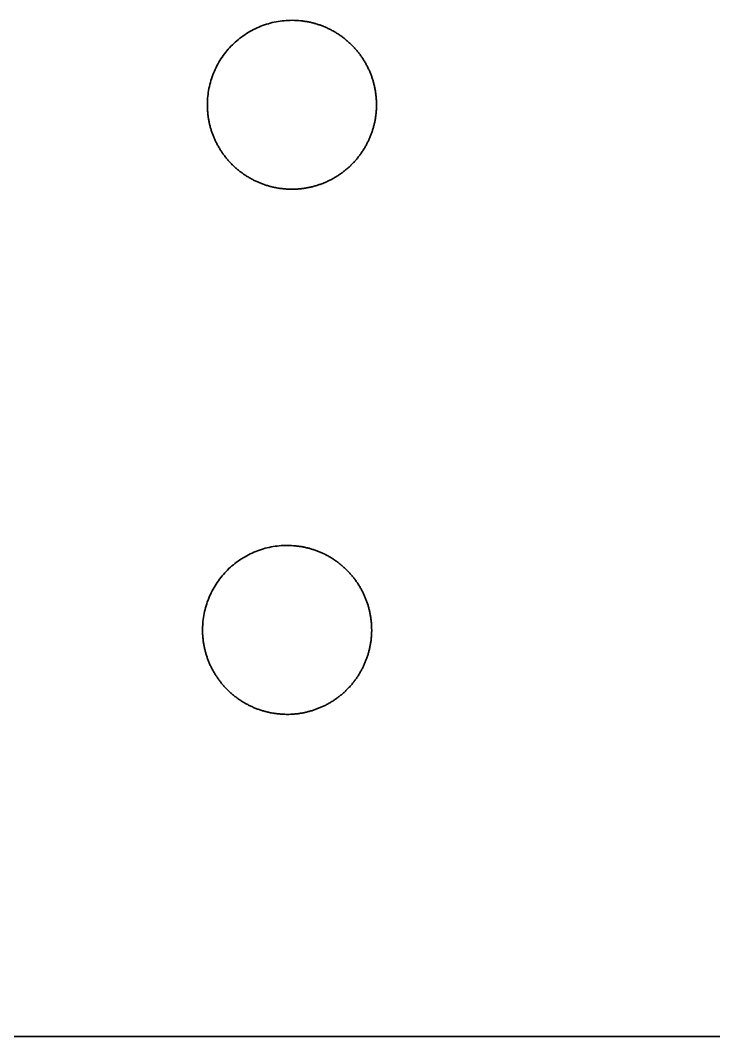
# Model space of a CAD drawing. Header units: millimetres. Extents: x 0 to 2526, y -1017 to 790.
# Drawn here: x 1000.2 to 1151.9, y -997.3 to -774.9 of the extents above; entities that cross this region are included whole.
import ezdxf

# ---------------------------------------------------------------- set-up
doc = ezdxf.new("R2010")
doc.units = ezdxf.units.MM
doc.layers.add('Blocks', color=7, linetype='Continuous')
doc.layers.add('Blocks$Inner', color=7, linetype='Continuous', lineweight=25, true_color=0x007f00)
doc.layers.add('Blocks$Outline', color=7, linetype='Continuous', lineweight=35, true_color=0xff3f3f)

# ---------------------------------------------------------------- blocks, each defined once
blk = doc.blocks.new('Balcony Dining Bench w Arm Top')
at = {"layer": 'Blocks$Inner'}
for points, degree in [([(647.45, 458.89), (647.45, -75.69), (647.45, -610.26)], 2), ([(425.21, 272.3), (425.15, 271.69), (425.11, 271.09), (425.11, 270.48)], 3), ([(443.58, 251.9), (443.62, 251.9), (443.67, 251.9), (443.71, 251.9)], 3)]:
    blk.add_open_spline(points, degree=degree, dxfattribs=at)
for points, knots in [([(443.53, 288.9), (443.34, 288.9), (443.14, 288.9), (442.69, 288.88), (442.43, 288.87), (441.91, 288.83), (441.65, 288.8), (441.13, 288.74), (440.87, 288.7), (440.36, 288.62), (440.1, 288.57), (439.59, 288.47), (439.34, 288.41), (438.84, 288.29), (438.59, 288.22), (438.09, 288.07), (437.85, 287.99), (437.36, 287.83), (437.11, 287.74), (436.63, 287.55), (436.39, 287.45), (435.92, 287.24), (435.67, 287.13), (435.21, 286.9), (434.97, 286.78), (434.52, 286.53), (434.29, 286.4), (433.85, 286.13), (433.63, 285.99), (433.2, 285.71), (432.98, 285.56), (432.56, 285.26), (432.36, 285.1), (431.95, 284.78), (431.75, 284.62), (431.36, 284.28), (431.16, 284.1), (430.78, 283.75), (430.59, 283.56), (430.23, 283.2), (430.05, 283), (429.7, 282.62), (429.53, 282.42), (429.2, 282.02), (429.04, 281.82), (428.72, 281.4), (428.57, 281.19), (428.28, 280.77), (428.13, 280.55), (427.85, 280.12), (427.72, 279.89), (427.46, 279.45), (427.33, 279.22), (427.09, 278.76), (426.98, 278.52), (426.76, 278.05), (426.65, 277.8), (426.45, 277.33), (426.35, 277.08), (426.17, 276.6), (426.09, 276.35), (425.93, 275.86), (425.85, 275.61), (425.71, 275.11), (425.65, 274.86), (425.53, 274.36), (425.48, 274.1), (425.38, 273.59), (425.34, 273.33), (425.27, 272.82), (425.23, 272.55), (425.21, 272.3)], [147.337668, 147.337668, 147.337668, 147.337668, 147.922898, 147.922898, 148.703204, 148.703204, 149.483511, 149.483511, 150.263957, 150.263957, 151.044403, 151.044403, 151.824849, 151.824849, 152.605295, 152.605295, 153.385741, 153.385741, 154.166187, 154.166187, 154.946633, 154.946633, 155.727079, 155.727079, 156.507695, 156.507695, 157.288312, 157.288312, 158.068928, 158.068928, 158.849544, 158.849544, 159.630161, 159.630161, 160.410777, 160.410777, 161.191394, 161.191394, 161.97201, 161.97201, 162.752766, 162.752766, 163.533521, 163.533521, 164.314277, 164.314277, 165.095032, 165.095032, 165.875788, 165.875788, 166.656543, 166.656543, 167.437299, 167.437299, 168.218054, 168.218054, 168.998829, 168.998829, 169.779604, 169.779604, 170.560378, 170.560378, 171.341153, 171.341153, 172.121928, 172.121928, 172.902703, 172.902703, 173.683477, 173.683477, 174.464252, 174.464252, 174.464252, 174.464252]), ([(461.96, 268.5), (461.99, 268.82), (462.02, 269.15), (462.03, 269.47), (462.05, 269.79), (462.06, 270.13), (462.06, 270.45), (462.06, 270.71), (462.05, 270.98), (462.04, 271.23), (462.03, 271.49), (462.01, 271.76), (461.99, 272.01), (461.96, 272.27), (461.93, 272.53), (461.9, 272.79), (461.87, 273.04), (461.83, 273.3), (461.78, 273.56), (461.74, 273.81), (461.69, 274.07), (461.64, 274.32), (461.58, 274.57), (461.52, 274.82), (461.45, 275.08), (461.39, 275.33), (461.32, 275.58), (461.24, 275.83), (461.17, 276.07), (461.08, 276.33), (461, 276.57), (460.91, 276.82), (460.81, 277.07), (460.72, 277.31), (460.62, 277.55), (460.52, 277.79), (460.41, 278.02), (460.3, 278.26), (460.19, 278.5), (460.08, 278.73), (459.96, 278.96), (459.84, 279.19), (459.71, 279.41), (459.59, 279.64), (459.46, 279.86), (459.32, 280.08), (459.18, 280.3), (459.04, 280.52), (458.9, 280.74), (458.75, 280.95), (458.6, 281.17), (458.45, 281.38), (458.3, 281.58), (458.13, 281.8), (457.97, 282), (457.81, 282.2), (457.64, 282.4), (457.47, 282.6), (457.3, 282.79), (457.12, 282.99), (456.94, 283.18), (456.76, 283.36), (456.58, 283.55), (456.39, 283.73), (456.2, 283.91), (456.01, 284.08), (455.82, 284.25), (455.63, 284.43), (455.43, 284.59), (455.23, 284.76), (455.03, 284.92), (454.82, 285.08), (454.62, 285.23), (454.41, 285.39), (454.2, 285.54), (453.98, 285.69), (453.77, 285.83), (453.54, 285.98), (453.32, 286.12), (453.11, 286.25), (452.88, 286.39), (452.65, 286.52), (452.43, 286.64), (452.19, 286.77), (451.96, 286.88), (451.73, 287), (451.5, 287.12), (451.26, 287.22), (451.03, 287.33), (450.79, 287.43), (450.55, 287.53), (450.31, 287.63), (450.07, 287.72), (449.83, 287.81), (449.59, 287.9), (449.34, 287.98), (449.09, 288.06), (448.85, 288.13), (448.59, 288.21), (448.34, 288.27), (448.09, 288.34), (447.83, 288.4), (447.58, 288.46), (447.33, 288.52), (447.07, 288.57), (446.81, 288.62), (446.56, 288.66), (446.3, 288.7), (446.04, 288.74), (445.79, 288.77), (445.53, 288.8), (445.27, 288.82), (445.02, 288.85), (444.76, 288.87), (444.5, 288.88), (444.24, 288.89), (443.98, 288.9), (443.73, 288.9), (443.67, 288.9), (443.6, 288.9), (443.53, 288.9)], [116.319332, 116.319332, 116.319332, 116.319332, 117.294032, 117.294032, 117.294032, 118.270515, 118.270515, 118.270515, 119.055955, 119.055955, 119.055955, 119.837176, 119.837176, 119.837176, 120.615619, 120.615619, 120.615619, 121.392678, 121.392678, 121.392678, 122.16973, 122.16973, 122.16973, 122.948146, 122.948146, 122.948146, 123.729323, 123.729323, 123.729323, 124.514702, 124.514702, 124.514702, 125.300075, 125.300075, 125.300075, 126.081229, 126.081229, 126.081229, 126.859604, 126.859604, 126.859604, 127.636598, 127.636598, 127.636598, 128.413584, 128.413584, 128.413584, 129.191937, 129.191937, 129.191937, 129.973052, 129.973052, 129.973052, 130.758372, 130.758372, 130.758372, 131.543648, 131.543648, 131.543648, 132.324709, 132.324709, 132.324709, 133.102995, 133.102995, 133.102995, 133.879902, 133.879902, 133.879902, 134.656805, 134.656805, 134.656805, 135.435078, 135.435078, 135.435078, 136.216116, 136.216116, 136.216116, 137.001362, 137.001362, 137.001362, 137.786624, 137.786624, 137.786624, 138.567674, 138.567674, 138.567674, 139.345955, 139.345955, 139.345955, 140.122862, 140.122862, 140.122862, 140.899769, 140.899769, 140.899769, 141.67805, 141.67805, 141.67805, 142.459101, 142.459101, 142.459101, 143.244363, 143.244363, 143.244363, 144.02971, 144.02971, 144.02971, 144.810852, 144.810852, 144.810852, 145.589228, 145.589228, 145.589228, 146.366234, 146.366234, 146.366234, 147.143246, 147.143246, 147.143246, 147.337668, 147.337668, 147.337668, 147.337668]), ([(558.46, 287.85), (558.27, 287.85), (558.07, 287.84), (557.62, 287.83), (557.36, 287.82), (556.84, 287.78), (556.57, 287.75), (556.06, 287.69), (555.8, 287.66), (555.29, 287.57), (555.03, 287.53), (554.52, 287.42), (554.27, 287.37), (553.76, 287.24), (553.51, 287.17), (553.02, 287.03), (552.77, 286.95), (552.28, 286.78), (552.04, 286.7), (551.56, 286.51), (551.31, 286.41), (550.84, 286.2), (550.6, 286.09), (550.13, 285.86), (549.89, 285.74), (549.44, 285.49), (549.21, 285.36), (548.77, 285.1), (548.55, 284.96), (548.11, 284.68), (547.9, 284.53), (547.48, 284.23), (547.27, 284.07), (546.87, 283.75), (546.66, 283.59), (546.27, 283.25), (546.07, 283.08), (545.7, 282.73), (545.5, 282.54), (545.14, 282.17), (544.96, 281.98), (544.61, 281.59), (544.44, 281.39), (544.11, 281), (543.94, 280.79), (543.63, 280.38), (543.48, 280.17), (543.18, 279.75), (543.04, 279.53), (542.76, 279.1), (542.62, 278.88), (542.36, 278.43), (542.23, 278.2), (541.99, 277.74), (541.87, 277.5), (541.65, 277.03), (541.54, 276.79), (541.34, 276.31), (541.25, 276.07), (541.06, 275.58), (540.98, 275.34), (540.82, 274.84), (540.74, 274.6), (540.6, 274.1), (540.54, 273.85), (540.42, 273.34), (540.37, 273.09), (540.27, 272.58), (540.23, 272.32), (540.15, 271.81), (540.12, 271.54), (540.09, 271.29)], [147.312023, 147.312023, 147.312023, 147.312023, 147.897256, 147.897256, 148.677566, 148.677566, 149.457876, 149.457876, 150.238241, 150.238241, 151.018605, 151.018605, 151.79897, 151.79897, 152.579334, 152.579334, 153.359699, 153.359699, 154.140063, 154.140063, 154.920427, 154.920427, 155.700792, 155.700792, 156.481207, 156.481207, 157.261622, 157.261622, 158.042038, 158.042038, 158.822453, 158.822453, 159.602868, 159.602868, 160.383283, 160.383283, 161.163699, 161.163699, 161.944114, 161.944114, 162.72455, 162.72455, 163.504987, 163.504987, 164.285424, 164.285424, 165.06586, 165.06586, 165.846297, 165.846297, 166.626734, 166.626734, 167.40717, 167.40717, 168.187607, 168.187607, 168.968003, 168.968003, 169.7484, 169.7484, 170.528797, 170.528797, 171.309193, 171.309193, 172.08959, 172.08959, 172.869987, 172.869987, 173.650383, 173.650383, 174.43078, 174.43078, 174.43078, 174.43078]), ([(576.84, 267.41), (576.87, 267.73), (576.9, 268.06), (576.92, 268.38), (576.93, 268.7), (576.94, 269.03), (576.94, 269.35), (576.94, 269.61), (576.94, 269.88), (576.92, 270.14), (576.91, 270.4), (576.9, 270.66), (576.87, 270.92), (576.85, 271.18), (576.83, 271.44), (576.79, 271.69), (576.76, 271.95), (576.72, 272.21), (576.68, 272.46), (576.63, 272.72), (576.59, 272.97), (576.53, 273.22), (576.48, 273.48), (576.42, 273.73), (576.35, 273.98), (576.29, 274.23), (576.22, 274.48), (576.14, 274.73), (576.07, 274.98), (575.98, 275.23), (575.9, 275.48), (575.81, 275.72), (575.72, 275.97), (575.62, 276.21), (575.53, 276.45), (575.42, 276.7), (575.32, 276.93), (575.21, 277.17), (575.1, 277.4), (574.98, 277.64), (574.87, 277.87), (574.75, 278.1), (574.62, 278.32), (574.5, 278.55), (574.36, 278.77), (574.23, 278.99), (574.1, 279.21), (573.95, 279.43), (573.81, 279.65), (573.67, 279.86), (573.52, 280.08), (573.36, 280.29), (573.21, 280.5), (573.05, 280.71), (572.89, 280.91), (572.72, 281.11), (572.55, 281.32), (572.38, 281.51), (572.21, 281.71), (572.04, 281.9), (571.86, 282.09), (571.68, 282.28), (571.5, 282.46), (571.31, 282.64), (571.12, 282.82), (570.94, 283), (570.74, 283.17), (570.55, 283.34), (570.35, 283.51), (570.15, 283.68), (569.95, 283.84), (569.75, 284), (569.54, 284.15), (569.33, 284.31), (569.12, 284.46), (568.91, 284.61), (568.69, 284.76), (568.47, 284.9), (568.25, 285.04), (568.03, 285.18), (567.8, 285.31), (567.58, 285.44), (567.35, 285.57), (567.12, 285.69), (566.89, 285.81), (566.66, 285.93), (566.43, 286.04), (566.19, 286.15), (565.96, 286.26), (565.72, 286.36), (565.48, 286.46), (565.24, 286.56), (565, 286.65), (564.76, 286.74), (564.51, 286.83), (564.27, 286.91), (564.02, 286.99), (563.77, 287.07), (563.52, 287.14), (563.27, 287.21), (563.02, 287.28), (562.76, 287.34), (562.51, 287.4), (562.26, 287.45), (562, 287.51), (561.74, 287.55), (561.49, 287.6), (561.23, 287.64), (560.97, 287.68), (560.72, 287.71), (560.46, 287.74), (560.2, 287.77), (559.95, 287.79), (559.69, 287.81), (559.43, 287.82), (559.17, 287.84), (558.91, 287.84), (558.65, 287.85), (558.6, 287.85), (558.53, 287.85), (558.46, 287.85)], [116.296257, 116.296257, 116.296257, 116.296257, 117.268766, 117.268766, 117.268766, 118.244478, 118.244478, 118.244478, 119.029847, 119.029847, 119.029847, 119.811003, 119.811003, 119.811003, 120.589386, 120.589386, 120.589386, 121.366392, 121.366392, 121.366392, 122.143396, 122.143396, 122.143396, 122.921769, 122.921769, 122.921769, 123.702909, 123.702909, 123.702909, 124.488256, 124.488256, 124.488256, 125.273599, 125.273599, 125.273599, 126.054728, 126.054728, 126.054728, 126.833083, 126.833083, 126.833083, 127.610061, 127.610061, 127.610061, 128.387035, 128.387035, 128.387035, 129.16538, 129.16538, 129.16538, 129.946489, 129.946489, 129.946489, 130.731806, 130.731806, 130.731806, 131.517129, 131.517129, 131.517129, 132.298238, 132.298238, 132.298238, 133.076574, 133.076574, 133.076574, 133.853533, 133.853533, 133.853533, 134.630489, 134.630489, 134.630489, 135.408815, 135.408815, 135.408815, 136.189907, 136.189907, 136.189907, 136.975207, 136.975207, 136.975207, 137.760535, 137.760535, 137.760535, 138.54165, 138.54165, 138.54165, 139.319993, 139.319993, 139.319993, 140.096961, 140.096961, 140.096961, 140.873927, 140.873927, 140.873927, 141.652265, 141.652265, 141.652265, 142.433372, 142.433372, 142.433372, 143.218688, 143.218688, 143.218688, 144.004048, 144.004048, 144.004048, 144.785197, 144.785197, 144.785197, 145.563577, 145.563577, 145.563577, 146.340584, 146.340584, 146.340584, 147.117592, 147.117592, 147.117592, 147.312023, 147.312023, 147.312023, 147.312023]), ([(540.09, 271.29), (540.09, 271.26), (540.08, 271.23), (540.02, 270.6), (539.99, 269.99), (539.99, 269.38)], [174.43078, 174.43078, 174.43078, 174.43078, 174.511196, 174.511196, 176.343158, 176.343158, 176.343158, 176.343158]), ([(425.11, 270.48), (425.11, 269.3), (425.22, 268.13), (425.54, 266.39), (425.68, 265.81), (426.01, 264.68), (426.2, 264.13), (426.85, 262.5), (427.38, 261.46), (428.65, 259.47), (429.37, 258.54), (430.57, 257.27), (430.99, 256.86), (431.87, 256.09), (432.34, 255.72), (433.77, 254.69), (434.78, 254.1), (436.37, 253.37), (436.91, 253.15), (438.02, 252.75), (438.59, 252.59), (440.29, 252.16), (441.44, 251.99), (442.93, 251.91), (443.26, 251.9), (443.58, 251.9)], [59.965553, 59.965553, 59.965553, 59.965553, 63.488724, 63.488724, 65.250309, 65.250309, 67.011895, 67.011895, 70.535066, 70.535066, 74.058237, 74.058237, 75.819823, 75.819823, 77.581409, 77.581409, 81.10458, 81.10458, 82.866165, 82.866165, 84.627751, 84.627751, 88.150922, 88.150922, 89.115916, 89.115916, 89.115916, 89.115916]), ([(539.99, 269.38), (539.99, 268.2), (540.1, 267.03), (540.43, 265.29), (540.57, 264.72), (540.9, 263.59), (541.09, 263.04), (541.73, 261.42), (542.27, 260.38), (543.54, 258.39), (544.26, 257.47), (545.46, 256.2), (545.88, 255.79), (546.76, 255.02), (547.23, 254.65), (548.66, 253.63), (549.66, 253.04), (551.25, 252.31), (551.79, 252.09), (552.9, 251.7), (553.47, 251.53), (555.17, 251.11), (556.32, 250.94), (557.81, 250.86), (558.15, 250.85), (558.48, 250.85)], [60.046901, 60.046901, 60.046901, 60.046901, 63.563636, 63.563636, 65.322003, 65.322003, 67.08037, 67.08037, 70.597104, 70.597104, 74.113838, 74.113838, 75.872205, 75.872205, 77.630572, 77.630572, 81.147306, 81.147306, 82.905673, 82.905673, 84.66404, 84.66404, 88.180775, 88.180775, 89.170225, 89.170225, 89.170225, 89.170225]), ([(443.71, 251.9), (443.75, 251.9), (443.8, 251.9), (443.84, 251.9), (444.1, 251.91), (444.36, 251.92), (444.62, 251.93), (444.88, 251.94), (445.14, 251.96), (445.4, 251.99), (445.66, 252.02), (445.91, 252.05), (446.17, 252.08), (446.42, 252.12), (446.68, 252.16), (446.93, 252.21), (447.19, 252.25), (447.44, 252.31), (447.69, 252.36), (447.94, 252.42), (448.2, 252.48), (448.45, 252.55), (448.69, 252.62), (448.95, 252.69), (449.19, 252.77), (449.44, 252.85), (449.69, 252.94), (449.93, 253.03), (450.18, 253.11), (450.43, 253.21), (450.66, 253.31), (450.9, 253.41), (451.14, 253.51), (451.38, 253.62), (451.61, 253.73), (451.84, 253.85), (452.07, 253.97), (452.3, 254.09), (452.53, 254.21), (452.75, 254.34), (452.98, 254.47), (453.2, 254.6), (453.42, 254.74), (453.64, 254.87), (453.86, 255.02), (454.07, 255.16), (454.28, 255.31), (454.49, 255.46), (454.7, 255.62), (454.91, 255.78), (455.12, 255.94), (455.32, 256.11), (455.52, 256.27), (455.72, 256.44), (455.91, 256.62), (456.1, 256.79), (456.3, 256.97), (456.48, 257.15), (456.67, 257.33), (456.85, 257.52), (457.03, 257.7), (457.2, 257.89), (457.38, 258.08), (457.55, 258.28), (457.71, 258.48), (457.88, 258.67), (458.04, 258.88), (458.2, 259.08), (458.36, 259.29), (458.51, 259.5), (458.66, 259.71), (458.81, 259.92), (458.96, 260.14), (459.1, 260.35), (459.24, 260.58), (459.38, 260.8), (459.51, 261.02), (459.65, 261.25), (459.77, 261.48), (459.9, 261.71), (460.02, 261.94), (460.13, 262.17), (460.25, 262.4), (460.36, 262.64), (460.46, 262.88), (460.57, 263.11), (460.67, 263.35), (460.76, 263.59), (460.86, 263.83), (460.95, 264.08), (461.03, 264.32), (461.12, 264.56), (461.2, 264.81), (461.27, 265.06), (461.35, 265.31), (461.42, 265.56), (461.48, 265.81), (461.55, 266.06), (461.61, 266.32), (461.66, 266.58), (461.73, 266.89), (461.79, 267.22), (461.84, 267.54), (461.88, 267.86), (461.93, 268.18), (461.96, 268.5)], [89.246412, 89.246412, 89.246412, 89.246412, 89.376304, 89.376304, 89.376304, 90.161986, 90.161986, 90.161986, 90.943465, 90.943465, 90.943465, 91.722181, 91.722181, 91.722181, 92.499532, 92.499532, 92.499532, 93.276891, 93.276891, 93.276891, 94.055631, 94.055631, 94.055631, 94.837148, 94.837148, 94.837148, 95.622883, 95.622883, 95.622883, 96.408867, 96.408867, 96.408867, 97.190645, 97.190645, 97.190645, 97.969657, 97.969657, 97.969657, 98.7473, 98.7473, 98.7473, 99.524949, 99.524949, 99.524949, 100.303977, 100.303977, 100.303977, 101.085782, 101.085782, 101.085782, 101.871805, 101.871805, 101.871805, 102.65789, 102.65789, 102.65789, 103.439763, 103.439763, 103.439763, 104.218864, 104.218864, 104.218864, 104.996591, 104.996591, 104.996591, 105.774319, 105.774319, 105.774319, 106.553421, 106.553421, 106.553421, 107.335296, 107.335296, 107.335296, 108.121386, 108.121386, 108.121386, 108.90736, 108.90736, 108.90736, 109.689115, 109.689115, 109.689115, 110.468094, 110.468094, 110.468094, 111.245693, 111.245693, 111.245693, 112.023287, 112.023287, 112.023287, 112.802251, 112.802251, 112.802251, 113.583983, 113.583983, 113.583983, 114.369925, 114.369925, 114.369925, 115.346444, 115.346444, 115.346444, 116.319332, 116.319332, 116.319332, 116.319332]), ([(558.48, 250.85), (558.55, 250.85), (558.61, 250.85), (558.67, 250.85), (558.93, 250.85), (559.2, 250.86), (559.45, 250.87), (559.71, 250.89), (559.97, 250.91), (560.23, 250.93), (560.49, 250.96), (560.75, 250.99), (561, 251.02), (561.26, 251.06), (561.51, 251.1), (561.77, 251.15), (562.02, 251.19), (562.28, 251.24), (562.53, 251.3), (562.78, 251.36), (563.03, 251.42), (563.28, 251.49), (563.53, 251.55), (563.78, 251.63), (564.03, 251.71), (564.28, 251.78), (564.53, 251.87), (564.77, 251.96), (565.02, 252.05), (565.26, 252.14), (565.5, 252.24), (565.74, 252.34), (565.98, 252.45), (566.22, 252.55), (566.45, 252.66), (566.69, 252.78), (566.92, 252.9), (567.15, 253.01), (567.37, 253.14), (567.6, 253.26), (567.82, 253.39), (568.04, 253.53), (568.26, 253.66), (568.48, 253.8), (568.7, 253.94), (568.91, 254.09), (569.13, 254.24), (569.34, 254.39), (569.55, 254.54), (569.75, 254.7), (569.96, 254.86), (570.16, 255.03), (570.36, 255.19), (570.57, 255.37), (570.76, 255.54), (570.95, 255.71), (571.15, 255.89), (571.33, 256.07), (571.52, 256.25), (571.7, 256.43), (571.88, 256.62), (572.06, 256.81), (572.23, 257), (572.4, 257.2), (572.57, 257.39), (572.73, 257.59), (572.9, 257.79), (573.06, 258), (573.22, 258.2), (573.37, 258.41), (573.52, 258.62), (573.67, 258.84), (573.82, 259.05), (573.96, 259.27), (574.1, 259.49), (574.24, 259.71), (574.37, 259.93), (574.51, 260.17), (574.63, 260.39), (574.76, 260.62), (574.88, 260.85), (575, 261.08), (575.11, 261.31), (575.22, 261.55), (575.33, 261.79), (575.43, 262.02), (575.53, 262.26), (575.63, 262.5), (575.73, 262.74), (575.82, 262.99), (575.9, 263.23), (575.99, 263.47), (576.07, 263.72), (576.14, 263.97), (576.22, 264.22), (576.29, 264.47), (576.35, 264.72), (576.42, 264.97), (576.48, 265.23), (576.53, 265.49), (576.6, 265.8), (576.66, 266.13), (576.71, 266.44), (576.76, 266.76), (576.81, 267.09), (576.84, 267.41)], [89.170225, 89.170225, 89.170225, 89.170225, 89.365773, 89.365773, 89.365773, 90.151344, 90.151344, 90.151344, 90.932703, 90.932703, 90.932703, 91.711293, 91.711293, 91.711293, 92.48851, 92.48851, 92.48851, 93.265728, 93.265728, 93.265728, 94.044322, 94.044322, 94.044322, 94.825689, 94.825689, 94.825689, 95.61127, 95.61127, 95.61127, 96.396867, 96.396867, 96.396867, 97.178255, 97.178255, 97.178255, 97.956873, 97.956873, 97.956873, 98.734119, 98.734119, 98.734119, 99.511368, 99.511368, 99.511368, 100.289993, 100.289993, 100.289993, 101.071392, 101.071392, 101.071392, 101.857005, 101.857005, 101.857005, 102.642555, 102.642555, 102.642555, 103.423894, 103.423894, 103.423894, 104.202463, 104.202463, 104.202463, 104.97966, 104.97966, 104.97966, 105.756858, 105.756858, 105.756858, 106.535432, 106.535432, 106.535432, 107.316777, 107.316777, 107.316777, 108.102337, 108.102337, 108.102337, 108.88781, 108.88781, 108.88781, 109.669071, 109.669071, 109.669071, 110.447563, 110.447563, 110.447563, 111.224679, 111.224679, 111.224679, 112.001795, 112.001795, 112.001795, 112.780285, 112.780285, 112.780285, 113.561544, 113.561544, 113.561544, 114.347014, 114.347014, 114.347014, 115.322736, 115.322736, 115.322736, 116.296257, 116.296257, 116.296257, 116.296257])]:
    blk.add_open_spline(points, degree=3, knots=knots, dxfattribs=at)
at = {"layer": 'Blocks$Outline'}
blk.add_lwpolyline([(647.45, -588.27), (647.45, 436.9)], dxfattribs=at)
for points, knots in [([(425.11, 270.48), (425.11, 271.09), (425.15, 271.69), (425.21, 272.3), (425.23, 272.55), (425.27, 272.82), (425.34, 273.33), (425.38, 273.59), (425.48, 274.1), (425.53, 274.36), (425.65, 274.86), (425.71, 275.11), (425.85, 275.61), (425.93, 275.86), (426.09, 276.35), (426.17, 276.6), (426.35, 277.08), (426.45, 277.33), (426.65, 277.8), (426.76, 278.05), (426.98, 278.52), (427.09, 278.76), (427.33, 279.22), (427.46, 279.45), (427.72, 279.89), (427.85, 280.12), (428.13, 280.55), (428.28, 280.77), (428.57, 281.19), (428.72, 281.4), (429.04, 281.82), (429.2, 282.02), (429.53, 282.42), (429.7, 282.62), (430.05, 283), (430.23, 283.2), (430.59, 283.56), (430.78, 283.75), (431.16, 284.1), (431.36, 284.28), (431.75, 284.62), (431.95, 284.78), (432.36, 285.1), (432.56, 285.26), (432.98, 285.56), (433.2, 285.71), (433.63, 285.99), (433.85, 286.13), (434.29, 286.4), (434.52, 286.53), (434.97, 286.78), (435.21, 286.9), (435.67, 287.13), (435.92, 287.24), (436.39, 287.45), (436.63, 287.55), (437.11, 287.74), (437.36, 287.83), (437.85, 287.99), (438.09, 288.07), (438.59, 288.22), (438.84, 288.29), (439.34, 288.41), (439.59, 288.47), (440.1, 288.57), (440.36, 288.62), (440.87, 288.7), (441.13, 288.74), (441.65, 288.8), (441.91, 288.83), (442.43, 288.87), (442.69, 288.88), (443.14, 288.9), (443.34, 288.9), (443.53, 288.9), (443.6, 288.9), (443.67, 288.9), (443.73, 288.9), (443.98, 288.9), (444.24, 288.89), (444.5, 288.88), (444.76, 288.87), (445.02, 288.85), (445.27, 288.82), (445.53, 288.8), (445.79, 288.77), (446.04, 288.74), (446.3, 288.7), (446.56, 288.66), (446.81, 288.62), (447.07, 288.57), (447.33, 288.52), (447.58, 288.46), (447.83, 288.4), (448.09, 288.34), (448.34, 288.27), (448.59, 288.21), (448.85, 288.13), (449.09, 288.06), (449.34, 287.98), (449.59, 287.9), (449.83, 287.81), (450.07, 287.72), (450.31, 287.63), (450.55, 287.53), (450.79, 287.43), (451.03, 287.33), (451.26, 287.22), (451.5, 287.12), (451.73, 287), (451.96, 286.88), (452.19, 286.77), (452.43, 286.64), (452.65, 286.52), (452.88, 286.39), (453.11, 286.25), (453.32, 286.12), (453.54, 285.98), (453.77, 285.83), (453.98, 285.69), (454.2, 285.54), (454.41, 285.39), (454.62, 285.23), (454.82, 285.08), (455.03, 284.92), (455.23, 284.76), (455.43, 284.59), (455.63, 284.43), (455.82, 284.25), (456.01, 284.08), (456.2, 283.91), (456.39, 283.73), (456.58, 283.55), (456.76, 283.36), (456.94, 283.18), (457.12, 282.99), (457.3, 282.79), (457.47, 282.6), (457.64, 282.4), (457.81, 282.2), (457.97, 282), (458.13, 281.8), (458.3, 281.58), (458.45, 281.38), (458.6, 281.17), (458.75, 280.95), (458.9, 280.74), (459.04, 280.52), (459.18, 280.3), (459.32, 280.08), (459.46, 279.86), (459.59, 279.64), (459.71, 279.41), (459.84, 279.19), (459.96, 278.96), (460.08, 278.73), (460.19, 278.5), (460.3, 278.26), (460.41, 278.02), (460.52, 277.79), (460.62, 277.55), (460.72, 277.31), (460.81, 277.07), (460.91, 276.82), (461, 276.57), (461.08, 276.33), (461.17, 276.07), (461.24, 275.83), (461.32, 275.58), (461.39, 275.33), (461.45, 275.08), (461.52, 274.82), (461.58, 274.57), (461.64, 274.32), (461.69, 274.07), (461.74, 273.81), (461.78, 273.56), (461.83, 273.3), (461.87, 273.04), (461.9, 272.79), (461.93, 272.53), (461.96, 272.27), (461.99, 272.01), (462.01, 271.76), (462.03, 271.49), (462.04, 271.23), (462.05, 270.98), (462.06, 270.71), (462.06, 270.45), (462.06, 270.13), (462.05, 269.79), (462.03, 269.47), (462.02, 269.15), (461.99, 268.82), (461.96, 268.5), (461.93, 268.18), (461.88, 267.86), (461.84, 267.54), (461.79, 267.22), (461.73, 266.89), (461.66, 266.58), (461.61, 266.32), (461.55, 266.06), (461.48, 265.81), (461.42, 265.56), (461.35, 265.31), (461.27, 265.06), (461.2, 264.81), (461.12, 264.56), (461.03, 264.32), (460.95, 264.08), (460.86, 263.83), (460.76, 263.59), (460.67, 263.35), (460.57, 263.11), (460.46, 262.88), (460.36, 262.64), (460.25, 262.4), (460.13, 262.17), (460.02, 261.94), (459.9, 261.71), (459.77, 261.48), (459.65, 261.25), (459.51, 261.02), (459.38, 260.8), (459.24, 260.58), (459.1, 260.35), (458.96, 260.14), (458.81, 259.92), (458.66, 259.71), (458.51, 259.5), (458.36, 259.29), (458.2, 259.08), (458.04, 258.88), (457.88, 258.67), (457.71, 258.48), (457.55, 258.28), (457.38, 258.08), (457.2, 257.89), (457.03, 257.7), (456.85, 257.52), (456.67, 257.33), (456.48, 257.15), (456.3, 256.97), (456.1, 256.79), (455.91, 256.62), (455.72, 256.44), (455.52, 256.27), (455.32, 256.11), (455.12, 255.94), (454.91, 255.78), (454.7, 255.62), (454.49, 255.46), (454.28, 255.31), (454.07, 255.16), (453.86, 255.02), (453.64, 254.87), (453.42, 254.74), (453.2, 254.6), (452.98, 254.47), (452.75, 254.34), (452.53, 254.21), (452.3, 254.09), (452.07, 253.97), (451.84, 253.85), (451.61, 253.73), (451.38, 253.62), (451.14, 253.51), (450.9, 253.41), (450.66, 253.31), (450.43, 253.21), (450.18, 253.11), (449.93, 253.03), (449.69, 252.94), (449.44, 252.85), (449.19, 252.77), (448.95, 252.69), (448.69, 252.62), (448.45, 252.55), (448.2, 252.48), (447.94, 252.42), (447.69, 252.36), (447.44, 252.31), (447.19, 252.25), (446.93, 252.21), (446.68, 252.16), (446.42, 252.12), (446.17, 252.08), (445.91, 252.05), (445.66, 252.02), (445.4, 251.99), (445.14, 251.96), (444.88, 251.94), (444.62, 251.93), (444.36, 251.92), (444.1, 251.91), (443.84, 251.9), (443.8, 251.9), (443.75, 251.9), (443.71, 251.9), (443.67, 251.9), (443.62, 251.9), (443.58, 251.9), (443.26, 251.9), (442.93, 251.91), (441.44, 251.99), (440.29, 252.16), (438.59, 252.59), (438.02, 252.75), (436.91, 253.15), (436.37, 253.37), (434.78, 254.1), (433.77, 254.69), (432.34, 255.72), (431.87, 256.09), (430.99, 256.86), (430.57, 257.27), (429.37, 258.54), (428.65, 259.47), (427.38, 261.46), (426.85, 262.5), (426.2, 264.13), (426.01, 264.68), (425.68, 265.81), (425.54, 266.39), (425.22, 268.13), (425.11, 269.3), (425.11, 270.48)], [-176.284884, -176.284884, -176.284884, -176.284884, -174.464252, -174.464252, -174.464252, -173.683477, -173.683477, -172.902703, -172.902703, -172.121928, -172.121928, -171.341153, -171.341153, -170.560378, -170.560378, -169.779604, -169.779604, -168.998829, -168.998829, -168.218054, -168.218054, -167.437299, -167.437299, -166.656543, -166.656543, -165.875788, -165.875788, -165.095032, -165.095032, -164.314277, -164.314277, -163.533521, -163.533521, -162.752766, -162.752766, -161.97201, -161.97201, -161.191394, -161.191394, -160.410777, -160.410777, -159.630161, -159.630161, -158.849544, -158.849544, -158.068928, -158.068928, -157.288312, -157.288312, -156.507695, -156.507695, -155.727079, -155.727079, -154.946633, -154.946633, -154.166187, -154.166187, -153.385741, -153.385741, -152.605295, -152.605295, -151.824849, -151.824849, -151.044403, -151.044403, -150.263957, -150.263957, -149.483511, -149.483511, -148.703204, -148.703204, -147.922898, -147.922898, -147.337668, -147.337668, -147.337668, -147.143246, -147.143246, -147.143246, -146.366234, -146.366234, -146.366234, -145.589228, -145.589228, -145.589228, -144.810852, -144.810852, -144.810852, -144.02971, -144.02971, -144.02971, -143.244363, -143.244363, -143.244363, -142.459101, -142.459101, -142.459101, -141.67805, -141.67805, -141.67805, -140.899769, -140.899769, -140.899769, -140.122862, -140.122862, -140.122862, -139.345955, -139.345955, -139.345955, -138.567674, -138.567674, -138.567674, -137.786624, -137.786624, -137.786624, -137.001362, -137.001362, -137.001362, -136.216116, -136.216116, -136.216116, -135.435078, -135.435078, -135.435078, -134.656805, -134.656805, -134.656805, -133.879902, -133.879902, -133.879902, -133.102995, -133.102995, -133.102995, -132.324709, -132.324709, -132.324709, -131.543648, -131.543648, -131.543648, -130.758372, -130.758372, -130.758372, -129.973052, -129.973052, -129.973052, -129.191937, -129.191937, -129.191937, -128.413584, -128.413584, -128.413584, -127.636598, -127.636598, -127.636598, -126.859604, -126.859604, -126.859604, -126.081229, -126.081229, -126.081229, -125.300075, -125.300075, -125.300075, -124.514702, -124.514702, -124.514702, -123.729323, -123.729323, -123.729323, -122.948146, -122.948146, -122.948146, -122.16973, -122.16973, -122.16973, -121.392678, -121.392678, -121.392678, -120.615619, -120.615619, -120.615619, -119.837176, -119.837176, -119.837176, -119.055955, -119.055955, -119.055955, -118.270515, -118.270515, -118.270515, -117.294032, -117.294032, -117.294032, -116.319332, -116.319332, -116.319332, -115.346444, -115.346444, -115.346444, -114.369925, -114.369925, -114.369925, -113.583983, -113.583983, -113.583983, -112.802251, -112.802251, -112.802251, -112.023287, -112.023287, -112.023287, -111.245693, -111.245693, -111.245693, -110.468094, -110.468094, -110.468094, -109.689115, -109.689115, -109.689115, -108.90736, -108.90736, -108.90736, -108.121386, -108.121386, -108.121386, -107.335296, -107.335296, -107.335296, -106.553421, -106.553421, -106.553421, -105.774319, -105.774319, -105.774319, -104.996591, -104.996591, -104.996591, -104.218864, -104.218864, -104.218864, -103.439763, -103.439763, -103.439763, -102.65789, -102.65789, -102.65789, -101.871805, -101.871805, -101.871805, -101.085782, -101.085782, -101.085782, -100.303977, -100.303977, -100.303977, -99.524949, -99.524949, -99.524949, -98.7473, -98.7473, -98.7473, -97.969657, -97.969657, -97.969657, -97.190645, -97.190645, -97.190645, -96.408867, -96.408867, -96.408867, -95.622883, -95.622883, -95.622883, -94.837148, -94.837148, -94.837148, -94.055631, -94.055631, -94.055631, -93.276891, -93.276891, -93.276891, -92.499532, -92.499532, -92.499532, -91.722181, -91.722181, -91.722181, -90.943465, -90.943465, -90.943465, -90.161986, -90.161986, -90.161986, -89.376304, -89.376304, -89.376304, -89.246412, -89.246412, -89.246412, -89.115916, -89.115916, -89.115916, -88.150922, -88.150922, -84.627751, -84.627751, -82.866165, -82.866165, -81.10458, -81.10458, -77.581409, -77.581409, -75.819823, -75.819823, -74.058237, -74.058237, -70.535066, -70.535066, -67.011895, -67.011895, -65.250309, -65.250309, -63.488724, -63.488724, -59.965553, -59.965553, -59.965553, -59.965553]), ([(539.99, 269.38), (539.99, 269.99), (540.02, 270.6), (540.08, 271.23), (540.09, 271.26), (540.09, 271.29), (540.12, 271.54), (540.15, 271.81), (540.23, 272.32), (540.27, 272.58), (540.37, 273.09), (540.42, 273.34), (540.54, 273.85), (540.6, 274.1), (540.74, 274.6), (540.82, 274.84), (540.98, 275.34), (541.06, 275.58), (541.25, 276.07), (541.34, 276.31), (541.54, 276.79), (541.65, 277.03), (541.87, 277.5), (541.99, 277.74), (542.23, 278.2), (542.36, 278.43), (542.62, 278.88), (542.76, 279.1), (543.04, 279.53), (543.18, 279.75), (543.48, 280.17), (543.63, 280.38), (543.94, 280.79), (544.11, 281), (544.44, 281.39), (544.61, 281.59), (544.96, 281.98), (545.14, 282.17), (545.5, 282.54), (545.7, 282.73), (546.07, 283.08), (546.27, 283.25), (546.66, 283.59), (546.87, 283.75), (547.27, 284.07), (547.48, 284.23), (547.9, 284.53), (548.11, 284.68), (548.55, 284.96), (548.77, 285.1), (549.21, 285.36), (549.44, 285.49), (549.89, 285.74), (550.13, 285.86), (550.6, 286.09), (550.84, 286.2), (551.31, 286.41), (551.56, 286.51), (552.04, 286.7), (552.28, 286.78), (552.77, 286.95), (553.02, 287.03), (553.51, 287.17), (553.76, 287.24), (554.27, 287.37), (554.52, 287.42), (555.03, 287.53), (555.29, 287.57), (555.8, 287.66), (556.06, 287.69), (556.57, 287.75), (556.84, 287.78), (557.36, 287.82), (557.62, 287.83), (558.07, 287.84), (558.27, 287.85), (558.46, 287.85), (558.53, 287.85), (558.6, 287.85), (558.65, 287.85), (558.91, 287.84), (559.17, 287.84), (559.43, 287.82), (559.69, 287.81), (559.95, 287.79), (560.2, 287.77), (560.46, 287.74), (560.72, 287.71), (560.97, 287.68), (561.23, 287.64), (561.49, 287.6), (561.74, 287.55), (562, 287.51), (562.26, 287.45), (562.51, 287.4), (562.76, 287.34), (563.02, 287.28), (563.27, 287.21), (563.52, 287.14), (563.77, 287.07), (564.02, 286.99), (564.27, 286.91), (564.51, 286.83), (564.76, 286.74), (565, 286.65), (565.24, 286.56), (565.48, 286.46), (565.72, 286.36), (565.96, 286.26), (566.19, 286.15), (566.43, 286.04), (566.66, 285.93), (566.89, 285.81), (567.12, 285.69), (567.35, 285.57), (567.58, 285.44), (567.8, 285.31), (568.03, 285.18), (568.25, 285.04), (568.47, 284.9), (568.69, 284.76), (568.91, 284.61), (569.12, 284.46), (569.33, 284.31), (569.54, 284.15), (569.75, 284), (569.95, 283.84), (570.15, 283.68), (570.35, 283.51), (570.55, 283.34), (570.74, 283.17), (570.94, 283), (571.12, 282.82), (571.31, 282.64), (571.5, 282.46), (571.68, 282.28), (571.86, 282.09), (572.04, 281.9), (572.21, 281.71), (572.38, 281.51), (572.55, 281.32), (572.72, 281.11), (572.89, 280.91), (573.05, 280.71), (573.21, 280.5), (573.36, 280.29), (573.52, 280.08), (573.67, 279.86), (573.81, 279.65), (573.95, 279.43), (574.1, 279.21), (574.23, 278.99), (574.36, 278.77), (574.5, 278.55), (574.62, 278.32), (574.75, 278.1), (574.87, 277.87), (574.98, 277.64), (575.1, 277.4), (575.21, 277.17), (575.32, 276.93), (575.42, 276.7), (575.53, 276.45), (575.62, 276.21), (575.72, 275.97), (575.81, 275.72), (575.9, 275.48), (575.98, 275.23), (576.07, 274.98), (576.14, 274.73), (576.22, 274.48), (576.29, 274.23), (576.35, 273.98), (576.42, 273.73), (576.48, 273.48), (576.53, 273.22), (576.59, 272.97), (576.63, 272.72), (576.68, 272.46), (576.72, 272.21), (576.76, 271.95), (576.79, 271.69), (576.83, 271.44), (576.85, 271.18), (576.87, 270.92), (576.9, 270.66), (576.91, 270.4), (576.92, 270.14), (576.94, 269.88), (576.94, 269.61), (576.94, 269.35), (576.94, 269.03), (576.93, 268.7), (576.92, 268.38), (576.9, 268.06), (576.87, 267.73), (576.84, 267.41), (576.81, 267.09), (576.76, 266.76), (576.71, 266.44), (576.66, 266.13), (576.6, 265.8), (576.53, 265.49), (576.48, 265.23), (576.42, 264.97), (576.35, 264.72), (576.29, 264.47), (576.22, 264.22), (576.14, 263.97), (576.07, 263.72), (575.99, 263.47), (575.9, 263.23), (575.82, 262.99), (575.73, 262.74), (575.63, 262.5), (575.53, 262.26), (575.43, 262.02), (575.33, 261.79), (575.22, 261.55), (575.11, 261.31), (575, 261.08), (574.88, 260.85), (574.76, 260.62), (574.63, 260.39), (574.51, 260.17), (574.37, 259.93), (574.24, 259.71), (574.1, 259.49), (573.96, 259.27), (573.82, 259.05), (573.67, 258.84), (573.52, 258.62), (573.37, 258.41), (573.22, 258.2), (573.06, 258), (572.9, 257.79), (572.73, 257.59), (572.57, 257.39), (572.4, 257.2), (572.23, 257), (572.06, 256.81), (571.88, 256.62), (571.7, 256.43), (571.52, 256.25), (571.33, 256.07), (571.15, 255.89), (570.95, 255.71), (570.76, 255.54), (570.57, 255.37), (570.36, 255.19), (570.16, 255.03), (569.96, 254.86), (569.75, 254.7), (569.55, 254.54), (569.34, 254.39), (569.13, 254.24), (568.91, 254.09), (568.7, 253.94), (568.48, 253.8), (568.26, 253.66), (568.04, 253.53), (567.82, 253.39), (567.6, 253.26), (567.37, 253.14), (567.15, 253.01), (566.92, 252.9), (566.69, 252.78), (566.45, 252.66), (566.22, 252.55), (565.98, 252.45), (565.74, 252.34), (565.5, 252.24), (565.26, 252.14), (565.02, 252.05), (564.77, 251.96), (564.53, 251.87), (564.28, 251.78), (564.03, 251.71), (563.78, 251.63), (563.53, 251.55), (563.28, 251.49), (563.03, 251.42), (562.78, 251.36), (562.53, 251.3), (562.28, 251.24), (562.02, 251.19), (561.77, 251.15), (561.51, 251.1), (561.26, 251.06), (561, 251.02), (560.75, 250.99), (560.49, 250.96), (560.23, 250.93), (559.97, 250.91), (559.71, 250.89), (559.45, 250.87), (559.2, 250.86), (558.93, 250.85), (558.67, 250.85), (558.61, 250.85), (558.55, 250.85), (558.48, 250.85), (558.15, 250.85), (557.81, 250.86), (556.32, 250.94), (555.17, 251.11), (553.47, 251.53), (552.9, 251.7), (551.79, 252.09), (551.25, 252.31), (549.66, 253.04), (548.66, 253.63), (547.23, 254.65), (546.76, 255.02), (545.88, 255.79), (545.46, 256.2), (544.26, 257.47), (543.54, 258.39), (542.27, 260.38), (541.73, 261.42), (541.09, 263.04), (540.9, 263.59), (540.57, 264.72), (540.43, 265.29), (540.1, 267.03), (539.99, 268.2), (539.99, 269.38)], [-176.343158, -176.343158, -176.343158, -176.343158, -174.511196, -174.511196, -174.43078, -174.43078, -174.43078, -173.650383, -173.650383, -172.869987, -172.869987, -172.08959, -172.08959, -171.309193, -171.309193, -170.528797, -170.528797, -169.7484, -169.7484, -168.968003, -168.968003, -168.187607, -168.187607, -167.40717, -167.40717, -166.626734, -166.626734, -165.846297, -165.846297, -165.06586, -165.06586, -164.285424, -164.285424, -163.504987, -163.504987, -162.72455, -162.72455, -161.944114, -161.944114, -161.163699, -161.163699, -160.383283, -160.383283, -159.602868, -159.602868, -158.822453, -158.822453, -158.042038, -158.042038, -157.261622, -157.261622, -156.481207, -156.481207, -155.700792, -155.700792, -154.920427, -154.920427, -154.140063, -154.140063, -153.359699, -153.359699, -152.579334, -152.579334, -151.79897, -151.79897, -151.018605, -151.018605, -150.238241, -150.238241, -149.457876, -149.457876, -148.677566, -148.677566, -147.897256, -147.897256, -147.312023, -147.312023, -147.312023, -147.117592, -147.117592, -147.117592, -146.340584, -146.340584, -146.340584, -145.563577, -145.563577, -145.563577, -144.785197, -144.785197, -144.785197, -144.004048, -144.004048, -144.004048, -143.218688, -143.218688, -143.218688, -142.433372, -142.433372, -142.433372, -141.652265, -141.652265, -141.652265, -140.873927, -140.873927, -140.873927, -140.096961, -140.096961, -140.096961, -139.319993, -139.319993, -139.319993, -138.54165, -138.54165, -138.54165, -137.760535, -137.760535, -137.760535, -136.975207, -136.975207, -136.975207, -136.189907, -136.189907, -136.189907, -135.408815, -135.408815, -135.408815, -134.630489, -134.630489, -134.630489, -133.853533, -133.853533, -133.853533, -133.076574, -133.076574, -133.076574, -132.298238, -132.298238, -132.298238, -131.517129, -131.517129, -131.517129, -130.731806, -130.731806, -130.731806, -129.946489, -129.946489, -129.946489, -129.16538, -129.16538, -129.16538, -128.387035, -128.387035, -128.387035, -127.610061, -127.610061, -127.610061, -126.833083, -126.833083, -126.833083, -126.054728, -126.054728, -126.054728, -125.273599, -125.273599, -125.273599, -124.488256, -124.488256, -124.488256, -123.702909, -123.702909, -123.702909, -122.921769, -122.921769, -122.921769, -122.143396, -122.143396, -122.143396, -121.366392, -121.366392, -121.366392, -120.589386, -120.589386, -120.589386, -119.811003, -119.811003, -119.811003, -119.029847, -119.029847, -119.029847, -118.244478, -118.244478, -118.244478, -117.268766, -117.268766, -117.268766, -116.296257, -116.296257, -116.296257, -115.322736, -115.322736, -115.322736, -114.347014, -114.347014, -114.347014, -113.561544, -113.561544, -113.561544, -112.780285, -112.780285, -112.780285, -112.001795, -112.001795, -112.001795, -111.224679, -111.224679, -111.224679, -110.447563, -110.447563, -110.447563, -109.669071, -109.669071, -109.669071, -108.88781, -108.88781, -108.88781, -108.102337, -108.102337, -108.102337, -107.316777, -107.316777, -107.316777, -106.535432, -106.535432, -106.535432, -105.756858, -105.756858, -105.756858, -104.97966, -104.97966, -104.97966, -104.202463, -104.202463, -104.202463, -103.423894, -103.423894, -103.423894, -102.642555, -102.642555, -102.642555, -101.857005, -101.857005, -101.857005, -101.071392, -101.071392, -101.071392, -100.289993, -100.289993, -100.289993, -99.511368, -99.511368, -99.511368, -98.734119, -98.734119, -98.734119, -97.956873, -97.956873, -97.956873, -97.178255, -97.178255, -97.178255, -96.396867, -96.396867, -96.396867, -95.61127, -95.61127, -95.61127, -94.825689, -94.825689, -94.825689, -94.044322, -94.044322, -94.044322, -93.265728, -93.265728, -93.265728, -92.48851, -92.48851, -92.48851, -91.711293, -91.711293, -91.711293, -90.932703, -90.932703, -90.932703, -90.151344, -90.151344, -90.151344, -89.365773, -89.365773, -89.365773, -89.170225, -89.170225, -89.170225, -88.180775, -88.180775, -84.66404, -84.66404, -82.905673, -82.905673, -81.147306, -81.147306, -77.630572, -77.630572, -75.872205, -75.872205, -74.113838, -74.113838, -70.597104, -70.597104, -67.08037, -67.08037, -65.322003, -65.322003, -63.563636, -63.563636, -60.046901, -60.046901, -60.046901, -60.046901])]:
    blk.add_open_spline(points, degree=3, knots=knots, dxfattribs=at)

msp = doc.modelspace()

# ---------------------------------------------------------------- block references
at = {"layer": 'Blocks', "rotation": 270.0000000000025}
msp.add_blockref('Balcony Dining Bench w Arm Top', (789.2, -349.82), dxfattribs=at)

doc.saveas('drawing.dxf')
